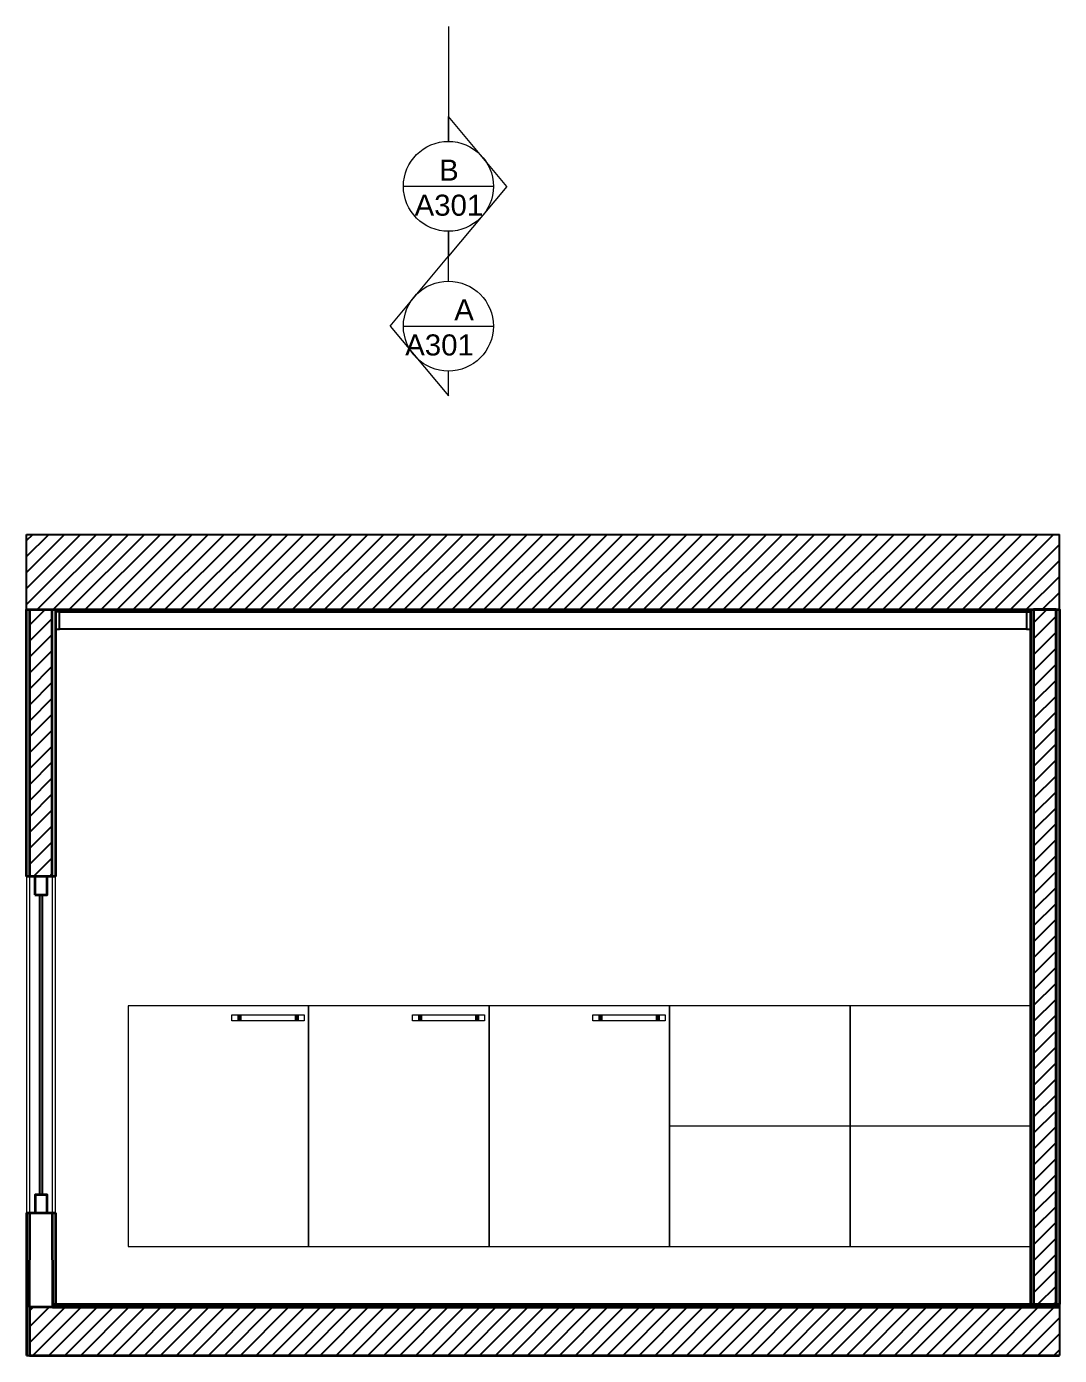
# Model space of a CAD drawing. Header units: inches. Extents: x -552 to 1457, y 97 to 1413.
# Drawn here: x 471.9 to 815.2, y 96.6 to 538.5 of the extents above; entities that cross this region are included whole.
import ezdxf

# ---------------------------------------------------------------- set-up
doc = ezdxf.new("R2010")
doc.units = ezdxf.units.IN
doc.header["$MEASUREMENT"] = 0
for name, color, linetype, lineweight in [('ARREDI', 11, 'Continuous', 18), ('INFISSI', 141, 'Continuous', 13), ('NUMERAZIONE', 30, 'Continuous', 25), ('STRUTTURA', 7, 'Continuous', 35)]:
    doc.layers.add(name, color=color, linetype=linetype, lineweight=lineweight)
doc.layers.add('PIASTRELLE', color=71, linetype='Continuous')
doc.styles.get("Standard").update_dxf_attribs({"font": 'Arial.ttf'})

# ---------------------------------------------------------------- blocks, each defined once
blk = doc.blocks.new('pavim+battiscopa')
at = {"layer": 'PIASTRELLE'}
for points in [[(1124.21, 637.11), (1124.21, 631.31), (1125.61, 631.31), (1125.61, 637.11)], [(1124.21, 630.61), (1143.21, 630.61), (1143.21, 631.31), (1124.21, 631.31)], [(1143.21, 630.61), (1162.21, 630.61), (1162.21, 631.31), (1143.21, 631.31)], [(1162.21, 630.61), (1181.21, 630.61), (1181.21, 631.31), (1162.21, 631.31)], [(1181.21, 630.61), (1200.21, 630.61), (1200.21, 631.31), (1181.21, 631.31)], [(1200.21, 630.61), (1219.21, 630.61), (1219.21, 631.31), (1200.21, 631.31)], [(1219.21, 630.61), (1238.21, 630.61), (1238.21, 631.31), (1219.21, 631.31)], [(1238.21, 630.61), (1257.21, 630.61), (1257.21, 631.31), (1238.21, 631.31)], [(1257.21, 630.61), (1276.21, 630.61), (1276.21, 631.31), (1257.21, 631.31)], [(1276.21, 630.61), (1295.21, 630.61), (1295.21, 631.31), (1276.21, 631.31)], [(1295.21, 630.61), (1314.21, 630.61), (1314.21, 631.31), (1295.21, 631.31)], [(1314.21, 630.61), (1333.21, 630.61), (1333.21, 631.31), (1314.21, 631.31)], [(1333.21, 630.61), (1352.21, 630.61), (1352.21, 631.31), (1333.21, 631.31)], [(1352.21, 630.61), (1371.21, 630.61), (1371.21, 631.31), (1352.21, 631.31)], [(1371.21, 630.61), (1390.21, 630.61), (1390.21, 631.31), (1371.21, 631.31)], [(1390.21, 630.61), (1409.21, 630.61), (1409.21, 631.31), (1390.21, 631.31)], [(1409.21, 630.61), (1428.21, 630.61), (1428.21, 631.31), (1409.21, 631.31)], [(1428.21, 630.61), (1447.21, 630.61), (1447.21, 631.31), (1428.21, 631.31)]]:
    blk.add_lwpolyline(points, close=True, dxfattribs=at)

msp = doc.modelspace()

# ---------------------------------------------------------------- hatches: boundary and pattern name
h = msp.add_hatch()
h.set_pattern_fill('ANSI31', color=0, scale=30, angle=540)
h.set_pattern_definition([(225, (17.1017, -118.9994), (2.65165, -2.65165), [])])
h.paths.add_polyline_path([(815.24, 344.63), (814.14, 344.63), (806.64, 344.63), (471.86, 344.63), (471.86, 369.63), (815.24, 369.63)])
h = msp.add_hatch()
h.set_pattern_fill('ANSI31', color=0, scale=30, angle=540)
h.set_pattern_definition([(225, (703.012, 505.9663), (2.65165, -2.65165), [])])
h.paths.add_polyline_path([(815.24, 96.63), (472.87, 96.63), (472.87, 112.63), (480.45, 112.63), (480.45, 112.63), (815.24, 112.63)])
h.paths.add_polyline_path([(480.4, 255.87), (472.93, 255.87), (472.93, 344.63), (480.4, 344.63)])
h = msp.add_hatch()
h.set_pattern_fill('ANSI31', color=0, scale=30, angle=360)
h.set_pattern_definition([(45, (-4e-11, -58.0685), (-2.65165, 2.65165), [])])
h.paths.add_polyline_path([(814.14, 344.63), (806.64, 344.63), (806.64, 113.63), (814.14, 113.63)])
h = msp.add_hatch(color=4)
h.dxf.hatch_style = 1
h.paths.add_polyline_path([(477.21, 150.07), (476.21, 150.07), (476.21, 249.8), (477.21, 249.8)])

# ---------------------------------------------------------------- linework, layer by layer
for p, q in [((471.86, 344.63), (471.86, 369.63)), ((471.86, 369.63), (815.24, 369.63)), ((815.24, 344.63), (815.24, 369.63)), ((805.64, 344.63), (805.64, 338.19)), ((805.64, 344.63), (805.64, 280.23)), ((476.21, 249.8), (477.21, 249.8)), ((476.21, 150.07), (477.21, 150.07)), ((815.24, 113.63), (815.24, 96.63)), ((471.86, 96.63), (473.39, 96.63))]:
    msp.add_line(p, q)
msp.add_lwpolyline([(476.21, 150.07), (477.21, 150.07), (477.21, 249.8), (476.21, 249.8)], close=True)
at = {"layer": 'ARREDI'}
for p, q in [((542.14, 209.9), (542.14, 207.9)), ((542.34, 209.9), (542.34, 207.9)), ((542.54, 207.9), (542.54, 209.9)), ((542.74, 209.9), (542.74, 207.9)), ((542.74, 209.9), (542.74, 207.9)), ((542.94, 209.9), (542.94, 207.9)), ((542.94, 209.9), (542.94, 207.9)), ((543.14, 209.9), (543.14, 207.9)), ((561.14, 209.9), (561.14, 207.9)), ((561.34, 209.9), (561.34, 207.9)), ((561.34, 209.9), (561.34, 207.9)), ((561.54, 209.9), (561.54, 207.9)), ((561.54, 209.9), (561.54, 207.9)), ((561.74, 207.9), (561.74, 209.9)), ((561.94, 209.9), (561.94, 207.9)), ((562.14, 209.9), (562.14, 207.9)), ((602.14, 209.9), (602.14, 207.9)), ((602.34, 209.9), (602.34, 207.9)), ((602.54, 207.9), (602.54, 209.9)), ((602.74, 209.9), (602.74, 207.9)), ((602.74, 209.9), (602.74, 207.9)), ((602.94, 209.9), (602.94, 207.9)), ((602.94, 209.9), (602.94, 207.9)), ((603.14, 209.9), (603.14, 207.9)), ((621.14, 209.9), (621.14, 207.9)), ((621.34, 209.9), (621.34, 207.9)), ((621.34, 209.9), (621.34, 207.9)), ((621.54, 209.9), (621.54, 207.9)), ((621.54, 209.9), (621.54, 207.9)), ((621.74, 207.9), (621.74, 209.9)), ((621.94, 209.9), (621.94, 207.9)), ((622.14, 209.9), (622.14, 207.9)), ((662.14, 209.9), (662.14, 207.9)), ((662.34, 209.9), (662.34, 207.9)), ((662.54, 207.9), (662.54, 209.9)), ((662.74, 209.9), (662.74, 207.9)), ((662.74, 209.9), (662.74, 207.9)), ((662.94, 209.9), (662.94, 207.9)), ((662.94, 209.9), (662.94, 207.9)), ((663.14, 209.9), (663.14, 207.9)), ((681.14, 209.9), (681.14, 207.9)), ((681.34, 209.9), (681.34, 207.9)), ((681.34, 209.9), (681.34, 207.9)), ((681.54, 209.9), (681.54, 207.9)), ((681.54, 209.9), (681.54, 207.9)), ((681.74, 207.9), (681.74, 209.9)), ((681.94, 209.9), (681.94, 207.9)), ((682.14, 209.9), (682.14, 207.9)), ((745.64, 172.9), (685.64, 172.9)), ((805.64, 172.9), (745.64, 172.9))]:
    msp.add_line(p, q, dxfattribs=at)
for points in [[(565.64, 212.9), (505.64, 212.9), (505.64, 132.9), (565.64, 132.9)], [(625.64, 212.9), (565.64, 212.9), (565.64, 132.9), (625.64, 132.9)], [(685.64, 212.9), (625.64, 212.9), (625.64, 132.9), (685.64, 132.9)], [(745.64, 212.9), (685.64, 212.9), (685.64, 132.9), (745.64, 132.9)], [(805.64, 212.9), (745.64, 212.9), (745.64, 132.9), (805.64, 132.9)]]:
    msp.add_lwpolyline(points, close=True, dxfattribs=at)
for points in [[(540.14, 207.9), (540.14, 209.9), (564.14, 209.9)], [(564.14, 207.9), (540.14, 207.9)], [(542.14, 209.9), (542.14, 207.9)], [(562.14, 209.9), (562.14, 207.9)], [(562.14, 209.9), (562.14, 207.9)], [(564.14, 209.9), (564.14, 207.9)], [(600.14, 207.9), (600.14, 209.9), (624.14, 209.9)], [(624.14, 207.9), (600.14, 207.9)], [(602.14, 209.9), (602.14, 207.9)], [(622.14, 209.9), (622.14, 207.9)], [(622.14, 209.9), (622.14, 207.9)], [(624.14, 209.9), (624.14, 207.9)], [(660.14, 207.9), (660.14, 209.9), (684.14, 209.9)], [(684.14, 207.9), (660.14, 207.9)], [(662.14, 209.9), (662.14, 207.9)], [(682.14, 209.9), (682.14, 207.9)], [(682.14, 209.9), (682.14, 207.9)], [(684.14, 209.9), (684.14, 207.9)]]:
    msp.add_lwpolyline(points, dxfattribs=at)
at = {"layer": 'INFISSI'}
for p, q in [((480.4, 255.87), (480.4, 144)), ((481.46, 144), (481.46, 255.87)), ((476.21, 249.8), (476.21, 150.07)), ((477.21, 249.8), (477.21, 150.07))]:
    msp.add_line(p, q, dxfattribs=at)
msp.add_lwpolyline([(471.86, 144), (472.93, 144), (472.93, 255.87), (471.86, 255.87)], close=True, dxfattribs=at)
at = {"layer": 'NUMERAZIONE', "lineweight": 0}
for p, q in [((612.1, 538.52), (612.1, 500.33)), ((631.5, 485.38), (612.1, 508.62)), ((612.1, 500.33), (612.1, 508.62)), ((627.06, 485.38), (597.15, 485.38)), ((631.5, 485.38), (612.1, 462.14)), ((612.1, 462.14), (612.1, 470.43)), ((612.1, 470.43), (612.1, 462.15)), ((592.71, 438.91), (612.1, 462.15)), ((612.1, 453.85), (612.1, 462.14)), ((592.71, 438.91), (612.1, 415.67)), ((597.15, 438.91), (627.06, 438.91)), ((612.1, 415.67), (612.1, 423.96))]:
    msp.add_line(p, q, dxfattribs=at)
for centre in [(612.1, 485.38), (612.1, 438.91)]:
    msp.add_circle(centre, 14.95, dxfattribs=at)
at = {"layer": 'PIASTRELLE'}
for points in [[(482.64, 343.93), (481.46, 343.93), (481.46, 344.63), (482.64, 344.63)], [(481.46, 343.93), (481.46, 338.13), (482.86, 338.13), (482.86, 343.93)], [(804.24, 338.13), (482.86, 338.13), (482.86, 343.93), (804.24, 343.93)]]:
    msp.add_lwpolyline(points, close=True, dxfattribs=at)
at = {"layer": 'STRUTTURA'}
for p, q in [((471.86, 255.87), (471.86, 344.63)), ((472.93, 255.87), (472.93, 344.63)), ((480.4, 255.87), (480.4, 344.63)), ((481.46, 344.63), (481.46, 255.87)), ((805.64, 344.63), (805.64, 113.63)), ((814.14, 344.63), (814.14, 113.63)), ((481.46, 255.87), (471.86, 255.87)), ((478.66, 255.87), (474.66, 255.87)), ((474.66, 255.87), (474.66, 249.87)), ((478.66, 249.87), (478.66, 255.87)), ((478.71, 150.07), (474.71, 150.07)), ((474.71, 150.07), (474.71, 144.07)), ((478.71, 144.07), (478.71, 150.07)), ((471.86, 144), (481.46, 144)), ((471.86, 144), (471.86, 96.63)), ((472.87, 112.63), (472.93, 144)), ((480.4, 144), (480.45, 112.63)), ((481.46, 144), (481.46, 112.63))]:
    msp.add_line(p, q, dxfattribs=at)
for points in [[(471.86, 344.63), (814.69, 344.63)], [(806.64, 344.63), (806.64, 113.63)], [(814.14, 344.63), (815.24, 344.63), (815.24, 113.63)], [(815.24, 112.63), (472.87, 112.63), (472.87, 96.63), (815.24, 96.63)], [(480.45, 112.63), (815.24, 112.63)], [(480.46, 113.63), (815.24, 113.63)], [(480.36, 96.63), (815.24, 96.63)]]:
    msp.add_lwpolyline(points, dxfattribs=at)
for points in [[(806.64, 112.63), (814.14, 112.63), (814.14, 344.63), (806.64, 344.63)], [(474.66, 249.8), (478.66, 249.8), (478.66, 255.87), (474.66, 255.87)], [(474.71, 144), (478.71, 144), (478.71, 150.07), (474.71, 150.07)]]:
    msp.add_lwpolyline(points, close=True, dxfattribs=at)

# ---------------------------------------------------------------- block references
at = {"layer": 'PIASTRELLE', "rotation": 180}
msp.add_blockref('pavim+battiscopa', (1929.85, 975.23), dxfattribs=at)

# ---------------------------------------------------------------- texts
at = {"layer": 'NUMERAZIONE', "lineweight": 0, "char_height": 7}
for s, insert, attachment_point in [('\\pt7,14;   B\\P\\pi-7,l7,tz;A301', (600.86, 475.52), 7), ('   A\\PA301', (620.57, 429.05), 9)]:
    msp.add_mtext_dynamic_manual_height_columns(s, width=18.8196, gutter_width=12.5, heights=[0], dxfattribs=dict(at, insert=insert, attachment_point=attachment_point))

doc.saveas('drawing.dxf')
